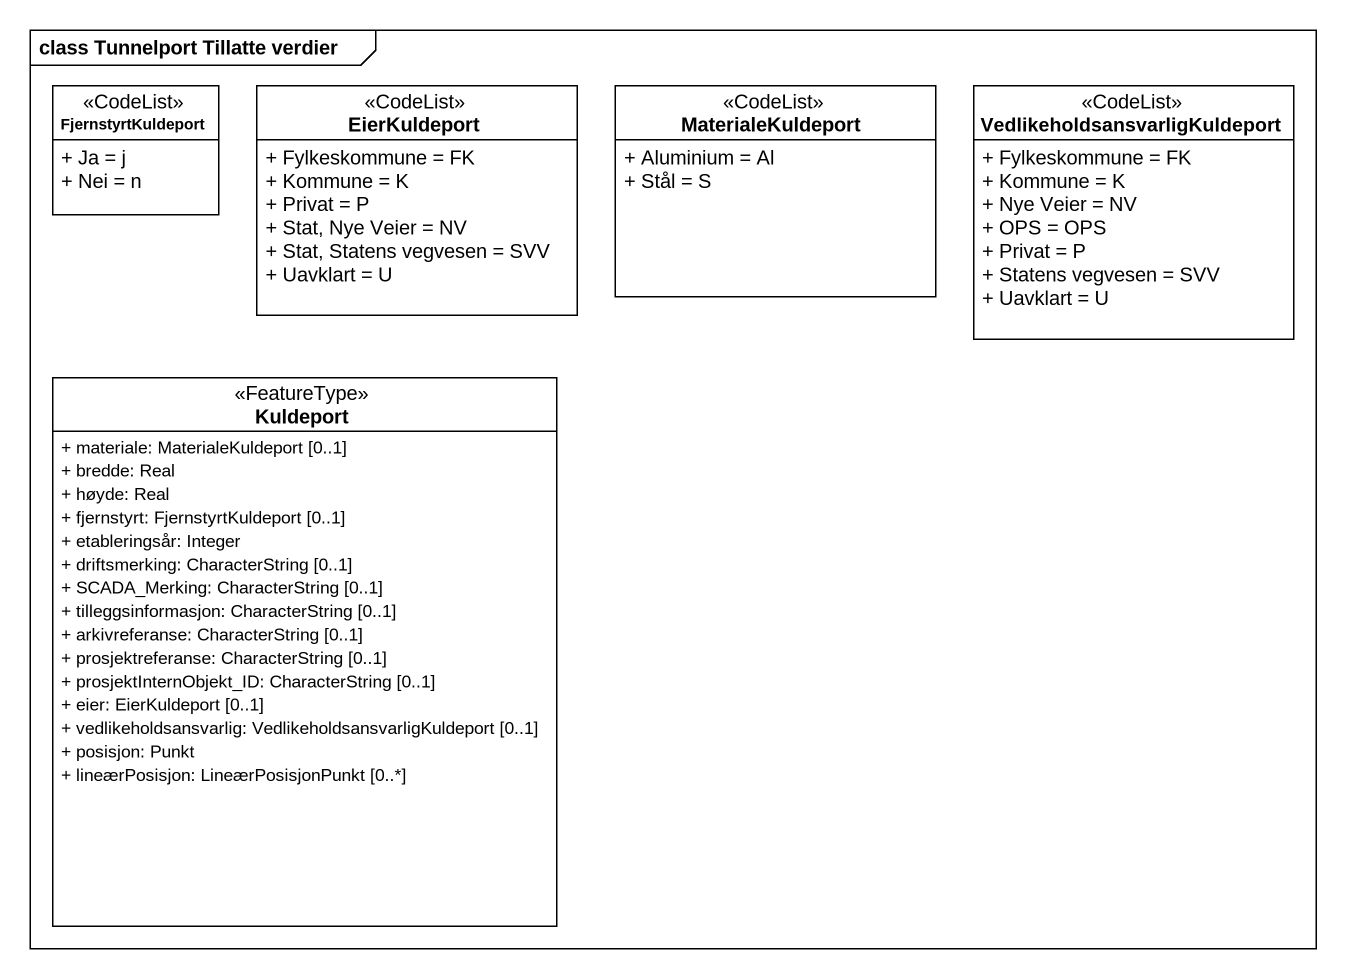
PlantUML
@startuml
mainframe class Tunnelport Tillatte verdier
hide circle
hide empty members
skinparam classAttributeIconSize 0
class FjernstyrtKuldeport <<CodeList>> {
  + Ja = j
  + Nei = n
}
class EierKuldeport <<CodeList>> {
  + Fylkeskommune = FK
  + Kommune = K
  + Privat = P
  + Stat, Nye Veier = NV
  + Stat, Statens vegvesen = SVV
  + Uavklart = U
}
class MaterialeKuldeport <<CodeList>> {
  + Aluminium = Al
  + Stål = S
}
class "VedlikeholdsansvarligKuldeport" as VedlikeholdsansvarligKuldepo <<CodeList>> {
  + Fylkeskommune = FK
  + Kommune = K
  + Nye Veier = NV
  + OPS = OPS
  + Privat = P
  + Statens vegvesen = SVV
  + Uavklart = U
}
class Kuldeport <<FeatureType>> {
  + materiale: MaterialeKuldeport [0..1]
  + bredde: Real
  + høyde: Real
  + fjernstyrt: FjernstyrtKuldeport [0..1]
  + etableringsår: Integer
  + driftsmerking: CharacterString [0..1]
  + SCADA_Merking: CharacterString [0..1]
  + tilleggsinformasjon: CharacterString [0..1]
  + arkivreferanse: CharacterString [0..1]
  + prosjektreferanse: CharacterString [0..1]
  + prosjektInternObjekt_ID: CharacterString [0..1]
  + eier: EierKuldeport [0..1]
  + vedlikeholdsansvarlig: VedlikeholdsansvarligKuldeport [0..1]
  + posisjon: Punkt
  + lineærPosisjon: LineærPosisjonPunkt [0..*]
}
@enduml
